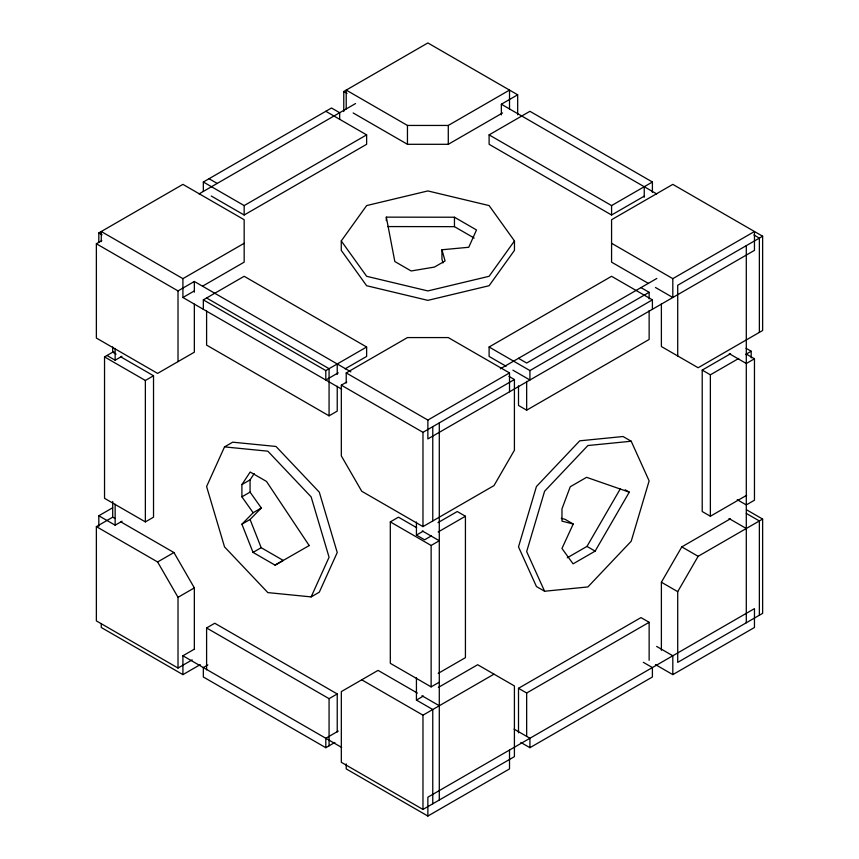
<?xml version="1.0" encoding="UTF-8"?>
<svg xmlns="http://www.w3.org/2000/svg" width="859" height="859" viewBox="0 0 859 859"><rect width="100%" height="100%" fill="white"/><g stroke="black" fill="none" stroke-linecap="round" stroke-linejoin="round"><path stroke-width="1.29" d="M224.532 446.895L206.6 486.538L224.532 546.893L267.836 592.603L311.141 596.898L319.301 592.184L337.233 552.53L319.301 492.175L275.997 446.465L232.703 442.181L224.532 446.895L267.836 451.179L311.141 496.889L329.072 557.244L311.141 596.898M561.303 518.342L565.05 519.308L573.221 524.022L561.969 548.482L573.093 563.848L595.137 551.124L629.271 492.164L625.191 489.802M661.387 650.274L661.387 582.23L681.799 546.882L730.322 518.857M677.719 591.658L698.131 556.31L762.631 519.072L762.631 613.347L677.719 662.375L677.719 591.658L661.387 582.23M567.251 557.792L586.976 546.41L620.445 488.599M309.412 545.433L275.073 565.136L253.029 552.412L241.905 524.194L253.147 512.726L241.905 496.835L241.905 484.583L250.184 472.021L266.505 481.448L309.208 545.594M241.905 484.583L250.066 479.87L254.2 473.588M341.27 240.939L366.632 205.58L427.868 190.934L489.104 205.58L514.466 240.939L514.466 250.366L489.104 285.725L427.868 300.36L366.632 285.725L341.27 250.366L341.27 240.939L366.632 276.297L427.868 290.933L489.104 276.297L514.466 240.939M241.905 524.194L250.066 519.48L261.319 508.013L250.066 492.121L250.066 479.87M98.817 242.217L98.817 232.929L182.913 184.374L244.16 219.721L244.16 262.156L202.563 286.165M343.772 111.52L343.772 91.505L427.868 42.95L517.676 94.801L517.676 114.816M194.349 304.161L194.349 352.19L157.605 373.407L96.369 338.049L96.369 243.763L101.813 240.627M203.336 191.439L203.336 182.011L331.52 108.009L339.681 112.722L339.681 119.261M199.063 193.898L355.562 103.552M203.336 182.011L244.16 205.58L366.632 134.874L366.632 144.301L244.16 215.008L211.271 196.024M101.265 241.562L101.265 231.511L182.913 278.649L244.16 243.29M346.22 108.943L346.22 90.088L407.456 125.446L448.28 125.446L509.516 90.088L509.516 108.943M96.369 243.763L178.017 290.911L194.349 281.473L350.848 371.829M501.355 114.902L501.355 104.229L517.676 94.801M182.913 278.649L182.913 297.504L194.478 290.836M353.146 112.948L407.456 144.301L448.28 144.301L502.579 112.948M120.636 356.775L153.525 375.759L153.525 517.182L145.364 521.896L104.54 498.327L104.54 356.904L113.785 351.556M203.336 309.294L203.336 299.866L244.16 276.297L366.632 347.004L366.632 356.431L345.082 368.865M644.465 196.024L611.576 215.008L489.104 144.301L489.104 134.874L529.928 111.305L652.4 182.011L652.4 192.491M106.988 355.486L115.149 360.2L121.957 356.27M104.54 356.904L145.364 380.473L153.525 375.759M203.336 299.866L325.808 370.573L366.632 347.004M489.104 134.874L611.576 205.58L652.4 182.011M338.274 372.795L325.808 380L325.808 370.573M98.817 526.395L98.817 515.765L112.679 507.766M346.22 382.985L346.22 372.924L407.456 337.576L448.28 337.576L509.516 372.924L509.516 391.79M192.169 659.862L178.017 668.034L96.369 620.896L96.369 526.61L112.701 517.182L115.009 518.514M508.968 376.382L514.412 379.528L514.412 450.245L494 485.593L422.972 526.61L361.736 491.251L341.324 455.893L341.324 385.186L346.757 382.04M98.817 515.765L115.149 525.193L122.085 521.198M206.6 311.076L206.6 345.114L329.072 415.831L337.233 411.117L337.233 386.239M506.112 366.256L489.104 356.431L489.104 347.004L611.576 276.297L652.4 299.866L652.4 309.294M241.905 496.835L250.066 492.121M96.369 526.61L157.605 561.969L173.937 552.541L194.349 587.889L194.349 649.264M500.357 368.79L656.845 278.445M253.147 512.726L261.319 508.013M346.22 372.924L427.868 420.072L509.516 372.924M649.136 298.868L649.136 292.318L526.664 363.035L518.503 358.321M611.576 243.29L672.812 278.649L754.46 231.511L754.46 250.366L427.868 438.928L427.868 420.072M341.324 385.186L422.972 432.324L514.412 379.528M489.104 347.004L529.928 370.573L652.4 299.866M661.387 303.839L661.387 346.531L698.131 367.749L762.631 330.5L762.631 236.225L677.719 285.252L677.719 355.959M253.029 552.412L261.19 547.698L283.245 560.422L275.073 565.136M178.017 668.034L178.017 597.316L194.349 587.889M518.503 385.82L518.503 405.459L526.664 410.173L649.136 339.466L649.136 310.657M206.6 669.859L206.6 627.961L214.761 623.247L337.233 693.954L337.233 731.932M439.293 682.175L431.132 686.889L390.308 663.32L390.308 521.896L398.469 517.182L416.615 527.651M200.254 664.619L182.913 674.626L182.913 655.771L194.478 649.103M416.432 521.993L416.432 535.093L423.24 531.163M437.983 522.648L457.256 511.524L465.428 516.238L465.428 657.661L438.208 673.37M746.664 495.289L710.372 516.238L702.211 511.524L702.211 370.1L730.558 353.736M207.867 664.941L203.336 667.561L203.336 676.989L325.808 747.695L334.881 742.455M431.401 535.876L424.604 539.806L416.432 535.093M438.208 531.946L465.428 516.238M702.211 370.1L710.372 374.814L738.729 358.45M745.526 354.52L751.196 351.245L751.196 357.913M390.308 521.896L431.132 545.465L439.293 540.751L422.284 530.926M737.226 499.691L746.299 504.92L754.46 500.206L754.46 358.794L746.299 363.507L729.291 353.683M206.6 627.961L329.072 698.668L337.233 693.954M338.274 731.063L325.808 738.268L325.808 747.695M416.432 677.826L416.432 700.085L423.369 696.08M438.391 687.415L477.668 664.726L514.412 685.944L514.412 756.65L422.972 809.446L341.324 762.309L341.324 691.602L378.057 670.385L417.345 693.063M361.736 679.813L422.972 715.171L494 674.154M518.503 732.824L518.503 688.295L640.975 617.589L649.136 622.303L649.136 660.281M518.503 688.295L526.664 693.009L649.136 622.303M520.855 742.455L529.928 747.695L652.4 676.989L652.4 667.561L643.327 662.321M346.22 763.876L346.22 768.912L427.868 816.05L509.516 768.912L509.516 750.057M655.481 664.619L672.812 674.626L754.46 627.489L754.46 608.634L427.868 797.195L427.868 816.05M631.204 441.236L587.9 445.531L544.595 491.241L526.664 551.596L544.595 591.239L587.9 586.944L631.204 541.234L649.136 480.879L631.204 441.236L623.033 436.522L579.739 440.817L536.435 486.527L518.503 546.882L536.435 586.525L544.595 591.239M442.986 262.918L441.956 259.193L441.956 249.765L468.756 247.274L476.498 229.954L454.454 217.23L386.325 217.144L386.325 220.677M387.667 226.572L454.454 226.658L474.179 238.04M573.221 524.022L561.969 521.123L561.969 508.872L570.247 486.752L586.579 477.325L629.271 492.164M762.631 236.225L672.812 184.374L611.576 219.721L611.576 262.156L648.556 283.502M753.923 234.969L759.367 238.104L759.367 332.39M501.355 104.229L656.716 193.93M343.772 91.505L347.036 93.395M655.481 287.497L672.812 297.504L672.812 278.649M640.975 287.604L649.136 292.318M746.095 348.303L751.196 351.245M325.808 111.305L366.632 134.874M746.525 354.209L754.46 358.794M209.048 178.715L217.209 183.429M512.92 370.175L529.928 380L529.928 370.573M746.45 509.731L762.631 519.072M746.299 513.414L759.367 520.951L759.367 615.237M728.969 518.492L746.299 528.5M681.799 546.882L698.131 556.31M98.817 232.929L102.081 234.808M206.6 297.976L329.072 368.683L329.072 415.831M182.913 297.504L341.678 389.17M586.976 546.41L595.137 551.124M656.641 646.43L672.812 655.771L672.812 674.626M116.105 354.155L112.701 352.19L112.701 346.95M514.058 729.098L529.928 738.268L529.928 747.695M120.786 521.853L173.937 552.541M421.962 695.736L439.293 705.744M416.432 700.085L432.764 709.513L432.764 803.799M182.913 655.771L341.678 747.437M182.913 674.626L101.265 627.489L101.265 623.72M157.605 561.969L178.017 597.316M250.066 519.48L261.19 547.698M441.956 249.765L445.069 260.953L434.45 267.074L411.16 270.972L394.829 261.544L386.325 217.144M746.299 245.653L746.299 622.775M710.372 374.814L710.372 516.238M644.239 186.725L644.239 197.205M611.576 205.58L611.576 215.008M526.664 381.364L526.664 410.173M526.664 693.009L526.664 736.227M454.454 217.23L454.454 226.658M448.28 125.446L448.28 144.301M439.293 422.896L439.293 800.019M432.764 426.665L432.764 520.951M431.132 545.465L431.132 686.889M422.972 432.324L422.972 526.61M422.972 715.171L422.972 809.446M407.456 125.446L407.456 144.301M337.233 363.969L337.233 374.449M329.072 698.668L329.072 745.816M244.16 205.58L244.16 215.008M194.349 281.473L194.349 292.157M178.017 290.911L178.017 361.618M145.364 380.473L145.364 521.896M115.149 348.421L115.149 360.2M115.149 504.244L115.149 525.193M112.701 501.463L112.701 517.182"/></g></svg>
